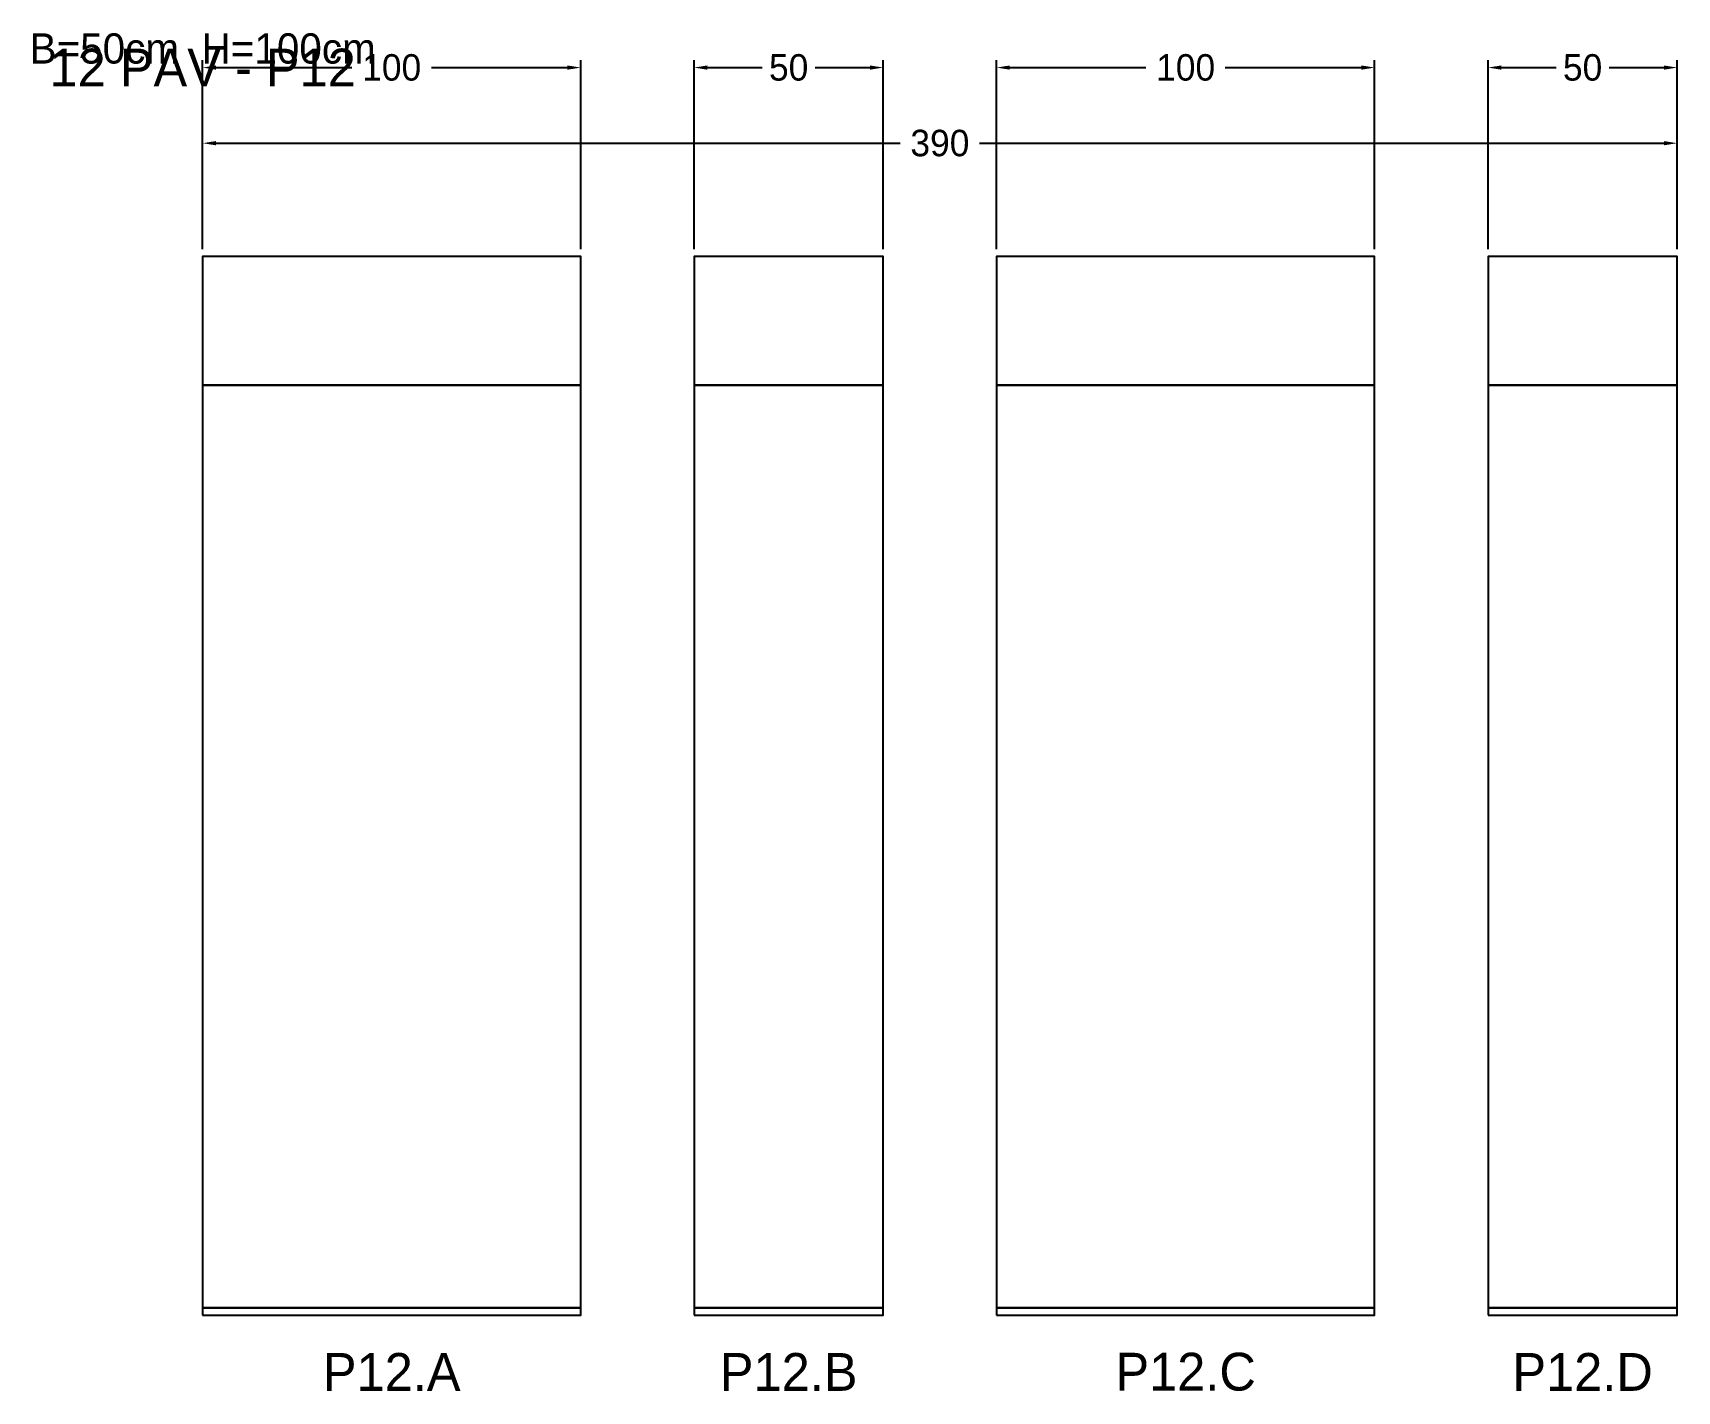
# Model space of a CAD drawing. Header units: metres. Extents: x -45 to 390, y -20 to 339.
import ezdxf

# ---------------------------------------------------------------- set-up
doc = ezdxf.new("R2010")
doc.units = ezdxf.units.M
for name, color, linetype in [('COTA', 3, 'Continuous'), ('Cota Secao (2x)', 3, 'Continuous'), ('NOMENCLATURA', 1, 'Continuous'), ('Paineis', 7, 'Continuous'), ('Texto Secao', 2, 'Continuous')]:
    doc.layers.add(name, color=color, linetype=linetype)
doc.dimstyles.new('COTA', dxfattribs={"dimtxt": 7, "dimasz": 3.5, "dimexe": 2, "dimexo": 2, "dimgap": 1.5, "dimtad": 1, "dimdec": 1, "dimcen": 2.5, "dimclrd": 3, "dimclre": 3, "dimclrt": 3, "dimazin": 3, "dimtfac": 1, "dimtmove": 0, "dimatfit": 3})

# ---------------------------------------------------------------- blocks, each defined once
blk = doc.blocks.new('_CLOSEDFILLED')
at = {"color": 0, "linetype": 'BYBLOCK'}
blk.add_solid([(-1, 0.16), (0, 0), (-1, -0.16)], dxfattribs=at)
blk = doc.blocks.new('*D1')
at = {"color": 3}
for p, q in [((0, 282), (0, 312)), ((3.5, 310), (184.5, 310)), ((205.5, 310), (386.5, 310)), ((390, 282), (390, 312))]:
    blk.add_line(p, q, dxfattribs=at)
at = {"layer": 'Defpoints'}
for p in [(0, 310), (0, 280), (390, 280)]:
    blk.add_point(p, dxfattribs=at)
at = {"layer": 'COTA', "color": 3, "xscale": 3.5, "yscale": 3.5, "rotation": 180}
blk.add_blockref('_CLOSEDFILLED', (0, 310), dxfattribs=at)
at = {"layer": 'COTA', "color": 3, "xscale": 3.5, "yscale": 3.5}
blk.add_blockref('_CLOSEDFILLED', (390, 310), dxfattribs=at)
at = {"layer": 'COTA', "color": 3, "insert": (195, 310), "char_height": 7, "attachment_point": 5}
blk.add_mtext('390', dxfattribs=at)
blk = doc.blocks.new('*D2')
at = {"color": 3}
for p, q in [((0, 282), (0, 332)), ((100, 282), (100, 332)), ((3.5, 330), (39.5, 330)), ((60.5, 330), (96.5, 330))]:
    blk.add_line(p, q, dxfattribs=at)
at = {"layer": 'Defpoints'}
for p in [(0, 330), (0, 280), (100, 280)]:
    blk.add_point(p, dxfattribs=at)
at = {"layer": 'COTA', "color": 3, "xscale": 3.5, "yscale": 3.5, "rotation": 180}
blk.add_blockref('_CLOSEDFILLED', (0, 330), dxfattribs=at)
at = {"layer": 'COTA', "color": 3, "xscale": 3.5, "yscale": 3.5}
blk.add_blockref('_CLOSEDFILLED', (100, 330), dxfattribs=at)
at = {"layer": 'COTA', "color": 3, "insert": (50, 330), "char_height": 7, "attachment_point": 5}
blk.add_mtext('100', dxfattribs=at)
blk = doc.blocks.new('*D3')
at = {"color": 3}
for p, q in [((130, 282), (130, 332)), ((180, 282), (180, 332)), ((133.5, 330), (148, 330)), ((162, 330), (176.5, 330))]:
    blk.add_line(p, q, dxfattribs=at)
at = {"layer": 'Defpoints'}
for p in [(130, 330), (130, 280), (180, 280)]:
    blk.add_point(p, dxfattribs=at)
at = {"layer": 'COTA', "color": 3, "xscale": 3.5, "yscale": 3.5, "rotation": 180}
blk.add_blockref('_CLOSEDFILLED', (130, 330), dxfattribs=at)
at = {"layer": 'COTA', "color": 3, "xscale": 3.5, "yscale": 3.5}
blk.add_blockref('_CLOSEDFILLED', (180, 330), dxfattribs=at)
at = {"layer": 'COTA', "color": 3, "insert": (155, 330), "char_height": 7, "attachment_point": 5}
blk.add_mtext('50', dxfattribs=at)
blk = doc.blocks.new('*D4')
at = {"color": 3}
for p, q in [((210, 282), (210, 332)), ((310, 282), (310, 332)), ((213.5, 330), (249.5, 330)), ((270.5, 330), (306.5, 330))]:
    blk.add_line(p, q, dxfattribs=at)
at = {"layer": 'Defpoints'}
for p in [(210, 330), (210, 280), (310, 280)]:
    blk.add_point(p, dxfattribs=at)
at = {"layer": 'COTA', "color": 3, "xscale": 3.5, "yscale": 3.5, "rotation": 180}
blk.add_blockref('_CLOSEDFILLED', (210, 330), dxfattribs=at)
at = {"layer": 'COTA', "color": 3, "xscale": 3.5, "yscale": 3.5}
blk.add_blockref('_CLOSEDFILLED', (310, 330), dxfattribs=at)
at = {"layer": 'COTA', "color": 3, "insert": (260, 330), "char_height": 7, "attachment_point": 5}
blk.add_mtext('100', dxfattribs=at)
blk = doc.blocks.new('*D5')
at = {"color": 3}
for p, q in [((340, 282), (340, 332)), ((390, 282), (390, 332)), ((343.5, 330), (358, 330)), ((372, 330), (386.5, 330))]:
    blk.add_line(p, q, dxfattribs=at)
at = {"layer": 'Defpoints'}
for p in [(340, 330), (340, 280), (390, 280)]:
    blk.add_point(p, dxfattribs=at)
at = {"layer": 'COTA', "color": 3, "xscale": 3.5, "yscale": 3.5, "rotation": 180}
blk.add_blockref('_CLOSEDFILLED', (340, 330), dxfattribs=at)
at = {"layer": 'COTA', "color": 3, "xscale": 3.5, "yscale": 3.5}
blk.add_blockref('_CLOSEDFILLED', (390, 330), dxfattribs=at)
at = {"layer": 'COTA', "color": 3, "insert": (365, 330), "char_height": 7, "attachment_point": 5}
blk.add_mtext('50', dxfattribs=at)

msp = doc.modelspace()

# ---------------------------------------------------------------- linework, layer by layer
at = {"layer": 'Paineis'}
for points in [[(0, 246), (100, 246), (100, 280), (0, 280)], [(130, 246), (180, 246), (180, 280), (130, 280)], [(210, 246), (310, 246), (310, 280), (210, 280)], [(340, 246), (390, 246), (390, 280), (340, 280)], [(0, 2), (100, 2), (100, 246), (0, 246)], [(130, 2), (180, 2), (180, 246), (130, 246)], [(210, 2), (310, 2), (310, 246), (210, 246)], [(340, 2), (390, 2), (390, 246), (340, 246)], [(0, 0), (100, 0), (100, 2), (0, 2)], [(130, 0), (180, 0), (180, 2), (130, 2)], [(210, 0), (310, 0), (310, 2), (210, 2)], [(340, 0), (390, 0), (390, 2), (340, 2)]]:
    msp.add_lwpolyline(points, close=True, dxfattribs=at)

# ---------------------------------------------------------------- texts
at = {"layer": 'Cota Secao (2x)', "insert": (0, 335), "char_height": 8, "width": 410, "attachment_point": 5}
msp.add_mtext('B=50cm  H=100cm', dxfattribs=at)
at = {"layer": 'NOMENCLATURA', "insert": (0, 330), "char_height": 10, "width": 300, "attachment_point": 5}
msp.add_mtext('12 PAV - P12', dxfattribs=at)
at = {"layer": 'Texto Secao', "char_height": 10, "attachment_point": 5}
for s, insert, width in [('P12.A', (50, -15), 120), ('P12.B', (155, -15), 70), ('P12.C', (260, -15), 120), ('P12.D', (365, -15), 70)]:
    msp.add_mtext(s, dxfattribs=dict(at, insert=insert, width=width))

# ---------------------------------------------------------------- dimensions: what is measured, and where the dimension line sits
at = {"layer": 'COTA'}
for base, p1, p2, picture, middle in [((0, 330), (0, 280), (100, 280), '*D2', (50, 330)), ((130, 330), (130, 280), (180, 280), '*D3', (155, 330)), ((210, 330), (210, 280), (310, 280), '*D4', (260, 330)), ((340, 330), (340, 280), (390, 280), '*D5', (365, 330)), ((0, 310), (0, 280), (390, 280), '*D1', (195, 310))]:
    dim = msp.add_linear_dim(base=base, p1=p1, p2=p2, dimstyle='COTA', dxfattribs=at)
    dim.commit()
    dim.dimension.update_dxf_attribs({"geometry": picture, "text_midpoint": middle})

doc.saveas('drawing.dxf')
